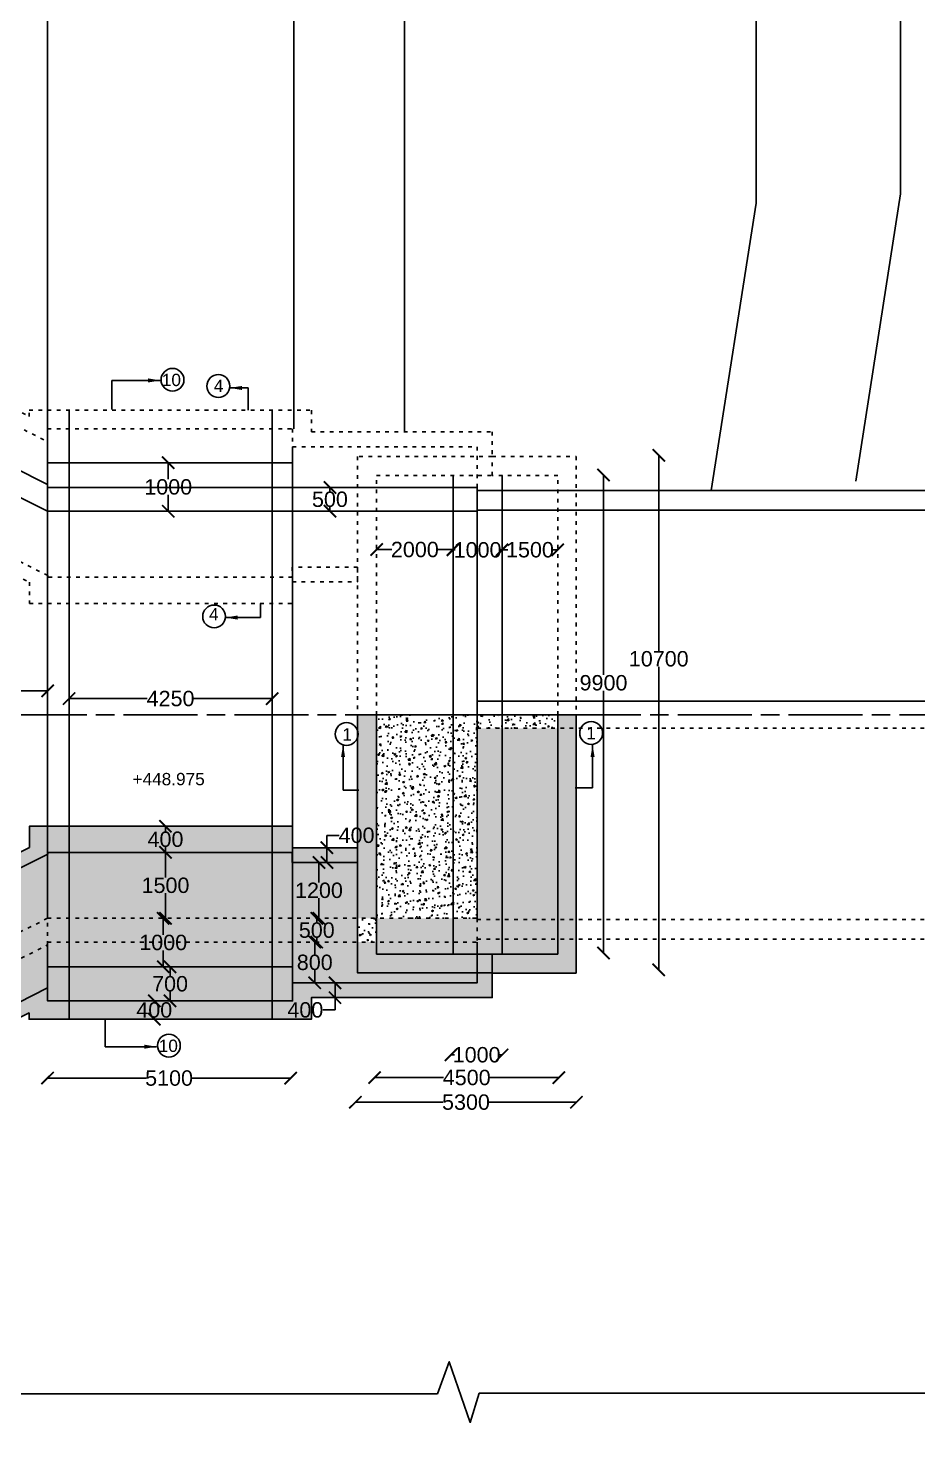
# Model space of a CAD drawing. Header units: millimetres. Extents: x 60706 to 78727, y 12317 to 23622.
# Drawn here: x 63194 to 66084, y 14794 to 19351 of the extents above; entities that cross this region are included whole.
import ezdxf

# ---------------------------------------------------------------- set-up
doc = ezdxf.new("R2010")
doc.units = ezdxf.units.MM
doc.header["$MEASUREMENT"] = 0
doc.linetypes.add('ACAD_ISO03W100', pattern=[30, 12, -18])
doc.linetypes.add('ACAD_ISO08W100', pattern=[36, 24, -3, 6, -3])
doc.layers.add('DRAWING', color=7, linetype='Continuous')
doc.layers.get('0').off()
doc.styles.get("Standard").update_dxf_attribs({"font": 'ARIAL_1.TTF'})
doc.dimstyles.get("Standard").update_dxf_attribs({"dimtxt": 50, "dimasz": 40, "dimexe": 0.18, "dimexo": 0.0625, "dimgap": 0.09, "dimtad": 0, "dimtih": 1, "dimtoh": 1, "dimdec": 0, "dimzin": 0, "dimdsep": 46, "dimtxsty": 'Standard', "dimblk": 'ARCHTICK', "dimcen": 0.05, "dimse1": 1, "dimse2": 1, "dimadec": 0, "dimazin": 0, "dimtfac": 1, "dimtdec": 0, "dimtofl": 0, "dimtmove": 0, "dimatfit": 3, "dimfxl": 0, "dimtolj": 1, "dimtzin": 0, "dimarcsym": 0})
pattern_1 = [(50, (0, 0), (57.380815, -5.02017), [6, -66]), (355, (0, 0), (-11.100107, 60.17537), [4.8, -52.8]), (100.4514, (4.78, -0.42), (46.28075, 55.155163), [5.099215, -56.09137]), (46.1842, (0, 16), (85.379284, -13.24152), [9, -99]), (96.6356, (7.115, 14.9), (74.77302, 77.92943), [7.64882, -84.13704]), (351.1842, (0, 16), (74.77296, 77.92949), [7.2, -79.2]), (21, (8, 12), (47.752564, -32.20951), [6, -66]), (326, (8, 12), (19.465227, 58.012004), [4.8, -52.8]), (71.4514, (11.98, 9.316), (67.21781, 25.80244), [5.099215, -56.09137]), (37.5, (0, 0), (0.9727884, 26.631508), [0, -52.16, 0, -53.6, 0, -53]), (7.5, (0, 0), (21.045563, 31.552937), [0, -30.56, 0, -50.96, 0, -20.2]), (327.5, (-17.84, 0), (42.705795, -1.80439), [0, -20, 0, -62.4, 0, -82.8]), (317.5, (-25.84, 0), (46.654894, 8.008399), [0, -26, 0, -41.44, 0, -58.8])]

# ---------------------------------------------------------------- blocks, each defined once
blk = doc.blocks.new('_ArchTick')
at = {"color": 0, "linetype": 'ByBlock', "const_width": 0.15}
blk.add_lwpolyline([(-0.5, -0.5), (0.5, 0.5)], dxfattribs=at)
blk = doc.blocks.new('*D444')
at = {"layer": 'Defpoints', "color": 0}
for p in [(64567.8, 16019.5), (64733.8, 16013.5), (64733.8, 16013.5)]:
    blk.add_point(p, dxfattribs=at)
at = {"layer": 'DRAWING', "color": 0, "lineweight": -2}
for p, q in [((64567.8, 16013.5), (64578.5, 16013.5)), ((64733.8, 16013.5), (64723.1, 16013.5))]:
    blk.add_line(p, q, dxfattribs=at)
at = {"layer": 'DRAWING', "color": 0, "lineweight": -2, "xscale": 40, "yscale": 40, "zscale": 40, "rotation": 180}
blk.add_blockref('_ArchTick', (64567.8, 16013.5), dxfattribs=at)
at = {"layer": 'DRAWING', "color": 0, "lineweight": -2, "xscale": 40, "yscale": 40, "zscale": 40}
blk.add_blockref('_ArchTick', (64733.8, 16013.5), dxfattribs=at)
at = {"layer": 'DRAWING', "color": 0, "insert": (64650.8, 16013.5), "char_height": 50, "attachment_point": 5}
blk.add_mtext('\\A1;1000', dxfattribs=at)
blk = doc.blocks.new('*D445')
at = {"layer": 'Defpoints', "color": 0}
for p in [(64319.3, 15943.1), (64917.8, 15939.6), (64917.8, 15939.6)]:
    blk.add_point(p, dxfattribs=at)
at = {"layer": 'DRAWING', "color": 0, "lineweight": -2}
for p, q in [((64319.3, 15939.6), (64542.9, 15939.6)), ((64917.8, 15939.6), (64694.2, 15939.6))]:
    blk.add_line(p, q, dxfattribs=at)
at = {"layer": 'DRAWING', "color": 0, "lineweight": -2, "xscale": 40, "yscale": 40, "zscale": 40, "rotation": 180}
blk.add_blockref('_ArchTick', (64319.3, 15939.6), dxfattribs=at)
at = {"layer": 'DRAWING', "color": 0, "lineweight": -2, "xscale": 40, "yscale": 40, "zscale": 40}
blk.add_blockref('_ArchTick', (64917.8, 15939.6), dxfattribs=at)
at = {"layer": 'DRAWING', "color": 0, "insert": (64618.6, 15939.6), "char_height": 50, "attachment_point": 5}
blk.add_mtext('\\A1;4500', dxfattribs=at)
blk = doc.blocks.new('*D446')
at = {"layer": 'Defpoints', "color": 0}
for p in [(64257.2, 15865.6), (64975.1, 15859.6), (64975.1, 15859.6)]:
    blk.add_point(p, dxfattribs=at)
at = {"layer": 'DRAWING', "color": 0, "lineweight": -2}
for p, q in [((64257.2, 15859.6), (64541.5, 15859.6)), ((64975.1, 15859.6), (64690.8, 15859.6))]:
    blk.add_line(p, q, dxfattribs=at)
at = {"layer": 'DRAWING', "color": 0, "lineweight": -2, "xscale": 40, "yscale": 40, "zscale": 40, "rotation": 180}
blk.add_blockref('_ArchTick', (64257.2, 15859.6), dxfattribs=at)
at = {"layer": 'DRAWING', "color": 0, "lineweight": -2, "xscale": 40, "yscale": 40, "zscale": 40}
blk.add_blockref('_ArchTick', (64975.1, 15859.6), dxfattribs=at)
at = {"layer": 'DRAWING', "color": 0, "insert": (64616.2, 15859.6), "char_height": 50, "attachment_point": 5}
blk.add_mtext('\\A1;5300', dxfattribs=at)
blk = doc.blocks.new('*D447')
at = {"layer": 'Defpoints', "color": 0}
for p in [(63257, 15936.2), (64046.5, 15937.8), (64046.5, 15937.8)]:
    blk.add_point(p, dxfattribs=at)
at = {"layer": 'DRAWING', "color": 0, "lineweight": -2}
for p, q in [((63257, 15937.8), (63577.1, 15937.8)), ((64046.5, 15937.8), (63726.4, 15937.8))]:
    blk.add_line(p, q, dxfattribs=at)
at = {"layer": 'DRAWING', "color": 0, "lineweight": -2, "xscale": 40, "yscale": 40, "zscale": 40, "rotation": 180}
blk.add_blockref('_ArchTick', (63257, 15937.8), dxfattribs=at)
at = {"layer": 'DRAWING', "color": 0, "lineweight": -2, "xscale": 40, "yscale": 40, "zscale": 40}
blk.add_blockref('_ArchTick', (64046.5, 15937.8), dxfattribs=at)
at = {"layer": 'DRAWING', "color": 0, "insert": (63651.8, 15937.8), "char_height": 50, "attachment_point": 5}
blk.add_mtext('\\A1;5100', dxfattribs=at)
blk = doc.blocks.new('*D448')
at = {"layer": 'Defpoints', "color": 0}
for p in [(64164.6, 16686.7), (64164.6, 16686.7), (64164.6, 16638.5)]:
    blk.add_point(p, dxfattribs=at)
at = {"layer": 'DRAWING', "color": 0, "lineweight": -2}
for p, q in [((64164.6, 16686.7), (64164.6, 16726.7)), ((64164.6, 16726.7), (64204.6, 16726.7)), ((64164.6, 16638.5), (64164.6, 16686.7))]:
    blk.add_line(p, q, dxfattribs=at)
at = {"layer": 'DRAWING', "color": 0, "lineweight": -2, "xscale": 40, "yscale": 40, "zscale": 40}
for p, rotation in [((64164.6, 16686.7), 90), ((64164.6, 16638.5), 270)]:
    blk.add_blockref('_ArchTick', p, dxfattribs=dict(at, rotation=rotation))
at = {"layer": 'DRAWING', "color": 0, "insert": (64260.9, 16726.7), "char_height": 50, "attachment_point": 5}
blk.add_mtext('\\A1;400', dxfattribs=at)
blk = doc.blocks.new('*D449')
at = {"layer": 'Defpoints', "color": 0}
for p in [(64129.8, 16638.5), (64129.8, 16457.2), (64138.7, 16457.2)]:
    blk.add_point(p, dxfattribs=at)
at = {"layer": 'DRAWING', "color": 0, "lineweight": -2}
for p, q in [((64138.7, 16638.5), (64138.7, 16573.5)), ((64138.7, 16457.2), (64138.7, 16522.2))]:
    blk.add_line(p, q, dxfattribs=at)
at = {"layer": 'DRAWING', "color": 0, "lineweight": -2, "xscale": 40, "yscale": 40, "zscale": 40}
for p, rotation in [((64138.7, 16638.5), 90), ((64138.7, 16457.2), 270)]:
    blk.add_blockref('_ArchTick', p, dxfattribs=dict(at, rotation=rotation))
at = {"layer": 'DRAWING', "color": 0, "insert": (64138.7, 16547.9), "char_height": 50, "attachment_point": 5}
blk.add_mtext('\\A1;1200', dxfattribs=at)
blk = doc.blocks.new('*D450')
at = {"layer": 'Defpoints', "color": 0}
for p in [(64138.7, 16457.2), (64131.5, 16379.9), (64131.5, 16379.9)]:
    blk.add_point(p, dxfattribs=at)
at = {"layer": 'DRAWING', "color": 0, "lineweight": -2}
for p, q in [((64131.5, 16457.2), (64131.5, 16444.2)), ((64131.5, 16379.9), (64131.5, 16392.9))]:
    blk.add_line(p, q, dxfattribs=at)
at = {"layer": 'DRAWING', "color": 0, "lineweight": -2, "xscale": 40, "yscale": 40, "zscale": 40}
for p, rotation in [((64131.5, 16457.2), 90), ((64131.5, 16379.9), 270)]:
    blk.add_blockref('_ArchTick', p, dxfattribs=dict(at, rotation=rotation))
at = {"layer": 'DRAWING', "color": 0, "insert": (64131.5, 16418.6), "char_height": 50, "attachment_point": 5}
blk.add_mtext('\\A1;500', dxfattribs=at)
blk = doc.blocks.new('*D451')
at = {"layer": 'Defpoints', "color": 0}
for p in [(64131.5, 16379.9), (64125, 16247.7), (64125, 16247.7)]:
    blk.add_point(p, dxfattribs=at)
at = {"layer": 'DRAWING', "color": 0, "lineweight": -2}
for p, q in [((64125, 16379.9), (64125, 16339.4)), ((64125, 16247.7), (64125, 16288.2))]:
    blk.add_line(p, q, dxfattribs=at)
at = {"layer": 'DRAWING', "color": 0, "lineweight": -2, "xscale": 40, "yscale": 40, "zscale": 40}
for p, rotation in [((64125, 16379.9), 90), ((64125, 16247.7), 270)]:
    blk.add_blockref('_ArchTick', p, dxfattribs=dict(at, rotation=rotation))
at = {"layer": 'DRAWING', "color": 0, "insert": (64125, 16313.8), "char_height": 50, "attachment_point": 5}
blk.add_mtext('\\A1;800', dxfattribs=at)
blk = doc.blocks.new('*D452')
at = {"layer": 'Defpoints', "color": 0}
for p in [(64190.8, 16247.7), (64190.8, 16199.3), (64190.8, 16199.3)]:
    blk.add_point(p, dxfattribs=at)
at = {"layer": 'DRAWING', "color": 0, "lineweight": -2}
for p, q in [((64190.8, 16247.7), (64190.8, 16199.3)), ((64190.8, 16199.3), (64190.8, 16159.3)), ((64190.8, 16159.3), (64150.8, 16159.3))]:
    blk.add_line(p, q, dxfattribs=at)
at = {"layer": 'DRAWING', "color": 0, "lineweight": -2, "xscale": 40, "yscale": 40, "zscale": 40}
for p, rotation in [((64190.8, 16247.7), 90), ((64190.8, 16199.3), 270)]:
    blk.add_blockref('_ArchTick', p, dxfattribs=dict(at, rotation=rotation))
at = {"layer": 'DRAWING', "color": 0, "insert": (64094.5, 16159.3), "char_height": 50, "attachment_point": 5}
blk.add_mtext('\\A1;400', dxfattribs=at)
blk = doc.blocks.new('*D453')
at = {"layer": 'Defpoints', "color": 0}
for p in [(63640.2, 16756.6), (63640.2, 16671.3), (63640.2, 16671.3)]:
    blk.add_point(p, dxfattribs=at)
at = {"layer": 'DRAWING', "color": 0, "lineweight": -2}
for p, q in [((63640.2, 16756.6), (63640.2, 16739.6)), ((63640.2, 16671.3), (63640.2, 16688.3))]:
    blk.add_line(p, q, dxfattribs=at)
at = {"layer": 'DRAWING', "color": 0, "lineweight": -2, "xscale": 40, "yscale": 40, "zscale": 40}
for p, rotation in [((63640.2, 16756.6), 90), ((63640.2, 16671.3), 270)]:
    blk.add_blockref('_ArchTick', p, dxfattribs=dict(at, rotation=rotation))
at = {"layer": 'DRAWING', "color": 0, "insert": (63640.2, 16713.9), "char_height": 50, "attachment_point": 5}
blk.add_mtext('\\A1;400', dxfattribs=at)
blk = doc.blocks.new('*D454')
at = {"layer": 'Defpoints', "color": 0}
for p in [(63640.2, 16671.3), (63640.2, 16457.2), (63640.2, 16457.2)]:
    blk.add_point(p, dxfattribs=at)
at = {"layer": 'DRAWING', "color": 0, "lineweight": -2}
for p, q in [((63640.2, 16671.3), (63640.2, 16589.9)), ((63640.2, 16457.2), (63640.2, 16538.6))]:
    blk.add_line(p, q, dxfattribs=at)
at = {"layer": 'DRAWING', "color": 0, "lineweight": -2, "xscale": 40, "yscale": 40, "zscale": 40}
for p, rotation in [((63640.2, 16671.3), 90), ((63640.2, 16457.2), 270)]:
    blk.add_blockref('_ArchTick', p, dxfattribs=dict(at, rotation=rotation))
at = {"layer": 'DRAWING', "color": 0, "insert": (63640.2, 16564.2), "char_height": 50, "attachment_point": 5}
blk.add_mtext('\\A1;1500', dxfattribs=at)
blk = doc.blocks.new('*D455')
at = {"layer": 'Defpoints', "color": 0}
for p in [(63640.2, 16457.2), (63632.8, 16299.6), (63641.4, 16299.6)]:
    blk.add_point(p, dxfattribs=at)
at = {"layer": 'DRAWING', "color": 0, "lineweight": -2}
for p, q in [((63632.8, 16457.2), (63632.8, 16404)), ((63632.8, 16299.6), (63632.8, 16352.8))]:
    blk.add_line(p, q, dxfattribs=at)
at = {"layer": 'DRAWING', "color": 0, "lineweight": -2, "xscale": 40, "yscale": 40, "zscale": 40}
for p, rotation in [((63632.8, 16457.2), 90), ((63632.8, 16299.6), 270)]:
    blk.add_blockref('_ArchTick', p, dxfattribs=dict(at, rotation=rotation))
at = {"layer": 'DRAWING', "color": 0, "insert": (63632.8, 16378.4), "char_height": 50, "attachment_point": 5}
blk.add_mtext('\\A1;1000', dxfattribs=at)
blk = doc.blocks.new('*D456')
at = {"layer": 'Defpoints', "color": 0}
for p in [(63655, 16299.6), (63655, 16188.9), (63655, 16188.9)]:
    blk.add_point(p, dxfattribs=at)
at = {"layer": 'DRAWING', "color": 0, "lineweight": -2}
for p, q in [((63655, 16299.6), (63655, 16269.8)), ((63655, 16188.9), (63655, 16218.6))]:
    blk.add_line(p, q, dxfattribs=at)
at = {"layer": 'DRAWING', "color": 0, "lineweight": -2, "xscale": 40, "yscale": 40, "zscale": 40}
for p, rotation in [((63655, 16299.6), 90), ((63655, 16188.9), 270)]:
    blk.add_blockref('_ArchTick', p, dxfattribs=dict(at, rotation=rotation))
at = {"layer": 'DRAWING', "color": 0, "insert": (63655, 16244.2), "char_height": 50, "attachment_point": 5}
blk.add_mtext('\\A1;700', dxfattribs=at)
blk = doc.blocks.new('*D457')
at = {"layer": 'Defpoints', "color": 0}
for p in [(63655, 16188.9), (63603.7, 16129.3), (63655, 16129.3)]:
    blk.add_point(p, dxfattribs=at)
at = {"layer": 'DRAWING', "color": 0, "lineweight": -2}
for p, q in [((63603.7, 16188.9), (63603.7, 16184.7)), ((63603.7, 16129.3), (63603.7, 16133.4))]:
    blk.add_line(p, q, dxfattribs=at)
at = {"layer": 'DRAWING', "color": 0, "lineweight": -2, "xscale": 40, "yscale": 40, "zscale": 40}
for p, rotation in [((63603.7, 16188.9), 90), ((63603.7, 16129.3), 270)]:
    blk.add_blockref('_ArchTick', p, dxfattribs=dict(at, rotation=rotation))
at = {"layer": 'DRAWING', "color": 0, "insert": (63603.7, 16159.1), "char_height": 50, "attachment_point": 5}
blk.add_mtext('\\A1;400', dxfattribs=at)
blk = doc.blocks.new('*D458')
at = {"layer": 'Defpoints', "color": 0}
for p in [(63327, 17171.2), (63986.5, 17171.2), (63986.5, 17171.2)]:
    blk.add_point(p, dxfattribs=at)
at = {"layer": 'DRAWING', "color": 0, "lineweight": -2}
for p, q in [((63327, 17171.2), (63581.1, 17171.2)), ((63986.5, 17171.2), (63732.4, 17171.2))]:
    blk.add_line(p, q, dxfattribs=at)
at = {"layer": 'DRAWING', "color": 0, "lineweight": -2, "xscale": 40, "yscale": 40, "zscale": 40, "rotation": 180}
blk.add_blockref('_ArchTick', (63327, 17171.2), dxfattribs=at)
at = {"layer": 'DRAWING', "color": 0, "lineweight": -2, "xscale": 40, "yscale": 40, "zscale": 40}
blk.add_blockref('_ArchTick', (63986.5, 17171.2), dxfattribs=at)
at = {"layer": 'DRAWING', "color": 0, "insert": (63656.7, 17171.2), "char_height": 50, "attachment_point": 5}
blk.add_mtext('\\A1;4250', dxfattribs=at)
blk = doc.blocks.new('*D459')
at = {"layer": 'Defpoints', "color": 0}
for p in [(62566, 17191.6), (63257.4, 17196.5), (63257.4, 17191.6)]:
    blk.add_point(p, dxfattribs=at)
at = {"layer": 'DRAWING', "color": 0, "lineweight": -2}
for p, q in [((62566, 17196.5), (62836, 17196.5)), ((63257.4, 17196.5), (62987.4, 17196.5))]:
    blk.add_line(p, q, dxfattribs=at)
at = {"layer": 'DRAWING', "color": 0, "lineweight": -2, "xscale": 40, "yscale": 40, "zscale": 40, "rotation": 180}
blk.add_blockref('_ArchTick', (62566, 17196.5), dxfattribs=at)
at = {"layer": 'DRAWING', "color": 0, "lineweight": -2, "xscale": 40, "yscale": 40, "zscale": 40}
blk.add_blockref('_ArchTick', (63257.4, 17196.5), dxfattribs=at)
at = {"layer": 'DRAWING', "color": 0, "insert": (62911.7, 17196.5), "char_height": 50, "attachment_point": 5}
blk.add_mtext('\\A1;4500', dxfattribs=at)
blk = doc.blocks.new('*D460')
at = {"layer": 'Defpoints', "color": 0}
for p in [(63649.1, 17937.8), (63655, 17937.8), (63653.7, 17780.2)]:
    blk.add_point(p, dxfattribs=at)
at = {"layer": 'DRAWING', "color": 0, "lineweight": -2}
for p, q in [((63649.1, 17937.8), (63649.1, 17884.6)), ((63649.1, 17780.2), (63649.1, 17833.4))]:
    blk.add_line(p, q, dxfattribs=at)
at = {"layer": 'DRAWING', "color": 0, "lineweight": -2, "xscale": 40, "yscale": 40, "zscale": 40}
for p, rotation in [((63649.1, 17937.8), 90), ((63649.1, 17780.2), 270)]:
    blk.add_blockref('_ArchTick', p, dxfattribs=dict(at, rotation=rotation))
at = {"layer": 'DRAWING', "color": 0, "insert": (63649.1, 17859), "char_height": 50, "attachment_point": 5}
blk.add_mtext('\\A1;1000', dxfattribs=at)
blk = doc.blocks.new('*D461')
at = {"layer": 'Defpoints', "color": 0}
for p in [(64174.3, 17857.5), (64174.3, 17857.5), (64174.3, 17780.2)]:
    blk.add_point(p, dxfattribs=at)
at = {"layer": 'DRAWING', "color": 0, "lineweight": -2}
for p, q in [((64174.3, 17857.5), (64174.3, 17844.4)), ((64174.3, 17780.2), (64174.3, 17793.2))]:
    blk.add_line(p, q, dxfattribs=at)
at = {"layer": 'DRAWING', "color": 0, "lineweight": -2, "xscale": 40, "yscale": 40, "zscale": 40}
for p, rotation in [((64174.3, 17857.5), 90), ((64174.3, 17780.2), 270)]:
    blk.add_blockref('_ArchTick', p, dxfattribs=dict(at, rotation=rotation))
at = {"layer": 'DRAWING', "color": 0, "insert": (64174.3, 17818.8), "char_height": 50, "attachment_point": 5}
blk.add_mtext('\\A1;500', dxfattribs=at)
blk = doc.blocks.new('*D462')
at = {"layer": 'Defpoints', "color": 0}
for p in [(64326, 17640.3), (64574.1, 17655.5), (64574.1, 17640.3)]:
    blk.add_point(p, dxfattribs=at)
at = {"layer": 'DRAWING', "color": 0, "lineweight": -2}
for p, q in [((64326, 17655.5), (64375, 17655.5)), ((64574.1, 17655.5), (64525.2, 17655.5))]:
    blk.add_line(p, q, dxfattribs=at)
at = {"layer": 'DRAWING', "color": 0, "lineweight": -2, "xscale": 40, "yscale": 40, "zscale": 40, "rotation": 180}
blk.add_blockref('_ArchTick', (64326, 17655.5), dxfattribs=at)
at = {"layer": 'DRAWING', "color": 0, "lineweight": -2, "xscale": 40, "yscale": 40, "zscale": 40}
blk.add_blockref('_ArchTick', (64574.1, 17655.5), dxfattribs=at)
at = {"layer": 'DRAWING', "color": 0, "insert": (64450.1, 17655.5), "char_height": 50, "attachment_point": 5}
blk.add_mtext('\\A1;2000', dxfattribs=at)
blk = doc.blocks.new('*D463')
at = {"layer": 'Defpoints', "color": 0}
for p in [(64574.1, 17655.5), (64733.6, 17654.4), (64733.6, 17648.5)]:
    blk.add_point(p, dxfattribs=at)
at = {"layer": 'DRAWING', "color": 0, "lineweight": -2}
for p, q in [((64574.1, 17654.4), (64581.6, 17654.4)), ((64733.6, 17654.4), (64726.2, 17654.4))]:
    blk.add_line(p, q, dxfattribs=at)
at = {"layer": 'DRAWING', "color": 0, "lineweight": -2, "xscale": 40, "yscale": 40, "zscale": 40, "rotation": 180}
blk.add_blockref('_ArchTick', (64574.1, 17654.4), dxfattribs=at)
at = {"layer": 'DRAWING', "color": 0, "lineweight": -2, "xscale": 40, "yscale": 40, "zscale": 40}
blk.add_blockref('_ArchTick', (64733.6, 17654.4), dxfattribs=at)
at = {"layer": 'DRAWING', "color": 0, "insert": (64653.9, 17654.4), "char_height": 50, "attachment_point": 5}
blk.add_mtext('\\A1;1000', dxfattribs=at)
blk = doc.blocks.new('*D464')
at = {"layer": 'Defpoints', "color": 0}
for p in [(64733.6, 17654.4), (64914.4, 17654.8), (64914.4, 17646.1)]:
    blk.add_point(p, dxfattribs=at)
at = {"layer": 'DRAWING', "color": 0, "lineweight": -2}
for p, q in [((64733.6, 17654.8), (64751.7, 17654.8)), ((64914.4, 17654.8), (64896.3, 17654.8))]:
    blk.add_line(p, q, dxfattribs=at)
at = {"layer": 'DRAWING', "color": 0, "lineweight": -2, "xscale": 40, "yscale": 40, "zscale": 40, "rotation": 180}
blk.add_blockref('_ArchTick', (64733.6, 17654.8), dxfattribs=at)
at = {"layer": 'DRAWING', "color": 0, "lineweight": -2, "xscale": 40, "yscale": 40, "zscale": 40}
blk.add_blockref('_ArchTick', (64914.4, 17654.8), dxfattribs=at)
at = {"layer": 'DRAWING', "color": 0, "insert": (64824, 17654.8), "char_height": 50, "attachment_point": 5}
blk.add_mtext('\\A1;1500', dxfattribs=at)
blk = doc.blocks.new('*D465')
at = {"layer": 'Defpoints', "color": 0}
for p in [(65057.5, 17897.5), (65059.8, 16344.1), (65062.9, 16344.1)]:
    blk.add_point(p, dxfattribs=at)
at = {"layer": 'DRAWING', "color": 0, "lineweight": -2}
for p, q in [((65062.9, 17897.5), (65062.9, 17248)), ((65062.9, 16344.1), (65062.9, 17196.8))]:
    blk.add_line(p, q, dxfattribs=at)
at = {"layer": 'DRAWING', "color": 0, "lineweight": -2, "xscale": 40, "yscale": 40, "zscale": 40}
for p, rotation in [((65062.9, 17897.5), 90), ((65062.9, 16344.1), 270)]:
    blk.add_blockref('_ArchTick', p, dxfattribs=dict(at, rotation=rotation))
at = {"layer": 'DRAWING', "color": 0, "insert": (65062.9, 17222.4), "char_height": 50, "attachment_point": 5}
blk.add_mtext('\\A1;9900', dxfattribs=at)
blk = doc.blocks.new('*D466')
at = {"layer": 'Defpoints', "color": 0}
for p in [(65238.7, 17961.8), (65242.3, 16289.6), (65245.2, 16289.6)]:
    blk.add_point(p, dxfattribs=at)
at = {"layer": 'DRAWING', "color": 0, "lineweight": -2}
for p, q in [((65242.3, 17961.8), (65242.3, 17326)), ((65242.3, 16289.6), (65242.3, 17274.8))]:
    blk.add_line(p, q, dxfattribs=at)
at = {"layer": 'DRAWING', "color": 0, "lineweight": -2, "xscale": 40, "yscale": 40, "zscale": 40}
for p, rotation in [((65242.3, 17961.8), 90), ((65242.3, 16289.6), 270)]:
    blk.add_blockref('_ArchTick', p, dxfattribs=dict(at, rotation=rotation))
at = {"layer": 'DRAWING', "color": 0, "insert": (65242.3, 17300.4), "char_height": 50, "attachment_point": 5}
blk.add_mtext('\\A1;10700', dxfattribs=at)

msp = doc.modelspace()

# ---------------------------------------------------------------- hatches: boundary and pattern name
at = {"layer": 'DRAWING'}
h = msp.add_hatch(dxfattribs=at)
h.set_pattern_fill('AR-CONC', color=256, scale=8, style=0)
h.set_pattern_definition(pattern_1)
h.paths.add_polyline_path([(63257.4, 16665.9), (63257.4, 16756.6), (63198, 16756.6), (63198, 16687.6), (62566, 16374.3), (62566, 16318.2)])
h.paths.add_polyline_path([(62566, 16374.3), (62506.4, 16344.8), (62394.6, 16344.8), (62394.6, 16293.9), (62517.8, 16293.9), (62566, 16318.2)], flags=17)
h.paths.add_polyline_path([(62394.6, 16344.8), (62158.8, 16344.8), (62158.8, 15591.3), (62639.1, 15591.3), (62639.1, 15866.8), (63197.4, 16149.5), (63197.4, 16129.3), (63327, 16129.3), (63327, 16188.9), (63257, 16188.9), (63257, 16231.2), (62592.9, 15892.4), (62592.9, 15642.3), (62206.2, 15642.3), (62206.2, 16293.9), (62394.6, 16293.9)])
h.paths.add_polyline_path([(62566, 16318.2), (62517.8, 16293.9), (62394.6, 16293.9), (62394.6, 16113.4), (62566, 16113.4)], flags=17)
h.paths.add_polyline_path([(62394.6, 16293.9), (62206.2, 16293.9), (62206.2, 15642.3), (62394.1, 15642.3), (62394.6, 16113.4)], flags=17)
h.paths.add_polyline_path([(63257.4, 16370.5), (63257.4, 16457.2), (62566, 16113.4), (62394.6, 16113.4), (62394.1, 15642.3), (62470.3, 15642.3), (62470.3, 16030.3), (62582.3, 16030.3)])
h.paths.add_polyline_path([(63327, 16671.3), (63257.9, 16671.3), (63257.9, 16666.2), (63257.4, 16665.9), (63257.4, 16457.2), (63327, 16457.2)])
h.paths.add_polyline_path([(63327, 16756.6), (63257.4, 16756.6), (63257.4, 16671.3), (63327, 16671.3)])
h.paths.add_polyline_path([(63986.5, 16756.6), (63327, 16756.6), (63327, 16671.3), (63986.5, 16671.3)])
h.paths.add_polyline_path([(63986.5, 16671.3), (63327, 16671.3), (63327, 16457.2), (63986.5, 16457.2)])
h.paths.add_polyline_path([(64052.3, 16756.6), (63986.5, 16756.6), (63986.5, 16671.3), (64052.3, 16671.3)])
h.paths.add_polyline_path([(64264.3, 16686.7), (64052.3, 16686.7), (64052.3, 16638.5), (64264.3, 16638.5)])
h.paths.add_polyline_path([(64264.3, 16638.5), (64052.9, 16638.5), (64052.9, 16457.2), (64264.3, 16457.2)])
h.paths.add_polyline_path([(64264.3, 16457.2), (64052.9, 16457.2), (64052.9, 16379.9), (64264.3, 16379.9)])
h.paths.add_polyline_path([(64052.9, 16457.2), (63986.5, 16457.2), (63986.5, 16379.9), (64052.9, 16379.9)])
h.paths.add_polyline_path([(63986.5, 16457.2), (63327, 16457.2), (63327, 16379.9), (63986.5, 16379.9)])
h.paths.add_polyline_path([(63327, 16379.9), (63257.4, 16379.9), (63257.4, 16370.5), (63257.2, 16299.6), (63327, 16299.6)])
h.paths.add_polyline_path([(63327, 16299.6), (63257.2, 16299.6), (63257, 16231.2), (63257, 16188.9), (63327, 16188.9)])
h.paths.add_polyline_path([(63986.5, 16188.9), (63327, 16188.9), (63327, 16129.3), (63986.5, 16129.3)])
h.paths.add_polyline_path([(63986.5, 16299.6), (63327, 16299.6), (63327, 16188.9), (63986.5, 16188.9)])
h.paths.add_polyline_path([(63986.5, 16379.9), (63327, 16379.9), (63327, 16299.6), (63986.5, 16299.6)])
h.paths.add_polyline_path([(64052.9, 16379.9), (63986.5, 16379.9), (63986.5, 16299.6), (64052.9, 16299.6)])
h.paths.add_polyline_path([(64052.9, 16299.6), (63986.5, 16299.6), (63986.5, 16188.9), (64052.9, 16188.9), (64052.9, 16247.7)])
h.paths.add_polyline_path([(64114, 16199.3), (64701.4, 16199.3), (64701.4, 16279.6), (64652.8, 16279.6), (64652.8, 16247.7), (64052.9, 16247.7), (64052.9, 16188.9), (63986.5, 16188.9), (63986.5, 16129.3), (64114, 16129.3)])
h.paths.add_polyline_path([(64652.8, 16341.1), (64326, 16341.1), (64326, 16379.9), (64264.3, 16379.9), (64264.3, 16279.6), (64652.8, 16279.6)])
h.paths.add_polyline_path([(64973.7, 16389.7), (64914.4, 16389.7), (64914.4, 16341.1), (64701.4, 16341.1), (64701.4, 16279.3), (64973.7, 16279.3)])
h.paths.add_polyline_path([(64701.4, 16341.1), (64652.8, 16341.1), (64652.8, 16279.6), (64701.4, 16279.6)])
h.paths.add_polyline_path([(64733.6, 16389.7), (64652.8, 16389.7), (64652.8, 16379.9), (64652.8, 16369.3), (64652.8, 16341.1), (64701.4, 16341.1), (64733.6, 16341.1)])
h.paths.add_polyline_path([(64914.4, 16389.7), (64733.6, 16389.7), (64733.6, 16341.1), (64914.4, 16341.1)], flags=17)
h.paths.add_polyline_path([(64574.1, 16379.9), (64326, 16379.9), (64326, 16341.1), (64574.1, 16341.1)])
h.paths.add_polyline_path([(64652.8, 16369.3), (64652.8, 16379.9), (64574.1, 16379.9), (64574.1, 16341.1), (64652.8, 16341.1)])
h.paths.add_polyline_path([(64574.1, 16457.2), (64326, 16457.2), (64326, 16379.9), (64574.1, 16379.9)])
h.paths.add_polyline_path([(64652.8, 16457.2), (64574.1, 16457.2), (64574.1, 16379.9), (64652.8, 16379.9)])
h.paths.add_polyline_path([(64733.6, 16453.4), (64652.8, 16453.4), (64652.8, 16389.7), (64733.6, 16389.7)])
h.paths.add_polyline_path([(64914.4, 16453.4), (64733.6, 16453.4), (64733.6, 16389.7), (64914.4, 16389.7)])
h.paths.add_polyline_path([(64973.7, 16453.4), (64914.4, 16453.4), (64914.4, 16389.7), (64973.7, 16389.7)])
h.paths.add_polyline_path([(64973.7, 17074.8), (64914.4, 17074.8), (64914.4, 16453.4), (64973.7, 16453.4)])
h.paths.add_polyline_path([(64914.4, 17074.8), (64733.6, 17074.8), (64733.6, 16453.4), (64914.4, 16453.4)])
h.paths.add_polyline_path([(64733.6, 17074.8), (64652.8, 17074.8), (64652.8, 16457.2), (64652.8, 16453.4), (64733.6, 16453.4)])
h.paths.add_polyline_path([(64326, 17118.7), (64264.3, 17118.7), (64264.3, 16638.5), (64264.3, 16457.2), (64326, 16457.2)])
h.paths.add_polyline_path([(64973.7, 17118.7), (64914.4, 17118.7), (64914.4, 17074.8), (64973.7, 17074.8)])
h = msp.add_hatch(dxfattribs=at)
h.set_pattern_fill('AR-CONC', color=256, scale=8, style=0)
h.set_pattern_definition(pattern_1)
h.paths.add_polyline_path([(64574.1, 17118.7), (64326, 17118.7), (64326, 16457.2), (64574.1, 16457.2)])
h.paths.add_polyline_path([(64652.8, 17118.7), (64574.1, 17118.7), (64574.1, 16457.2), (64652.8, 16457.2)])
h.paths.add_polyline_path([(64914.4, 17118.7), (64733.6, 17118.7), (64733.6, 17074.8), (64914.4, 17074.8)])
h.paths.add_polyline_path([(64733.6, 17118.7), (64652.8, 17118.7), (64652.8, 17074.8), (64733.6, 17074.8)])
h.paths.add_polyline_path([(64326, 16457.2), (64264.3, 16457.2), (64264.3, 16379.9), (64326, 16379.9)])
h = msp.add_hatch(dxfattribs=at)
h.set_pattern_fill('AR-CONC', color=256, scale=8, style=0)
h.set_pattern_definition(pattern_1)
h.paths.add_polyline_path([(64052.9, 16638.5), (64052, 16638.5), (64052, 16671.3), (63986.5, 16671.3), (63986.5, 16457.2), (64052.9, 16457.2)])
h.paths.add_polyline_path([(64264.3, 16379.9), (64052.9, 16379.9), (64052.9, 16247.7), (64652.8, 16247.7), (64652.8, 16279.6), (64264.3, 16279.6)])
h.paths.add_polyline_path([(63257.4, 16457.2), (63257.4, 16665.9), (62566, 16318.2), (62566, 16113.4)])
h.paths.add_polyline_path([(63257, 16231.2), (63257.4, 16370.5), (62582.3, 16030.3), (62470.3, 16030.3), (62470.3, 15642.3), (62592.9, 15642.3), (62592.9, 15892.4)])
h.paths.add_polyline_path([(63327, 16457.2), (63257.4, 16457.2), (63257.4, 16379.9), (63327, 16379.9)])

# ---------------------------------------------------------------- linework, layer by layer
for points in [[(63257.4, 17866.9), (63257.4, 19517), (63402.2, 20558.4)], [(64416.8, 20437.2), (64416.8, 18038.1)], [(65882, 17878.4), (66027.6, 18812.2), (66028.5, 20435.7)], [(65412.8, 17847.7), (65558.4, 18781.5), (65559.3, 20405)], [(63257.4, 19517), (64056.9, 19517), (64056.9, 18048.5)], [(62470.3, 18595.1), (62470.3, 18207.1), (62582.3, 18207.1), (63257.4, 17866.9), (63257.4, 17780.2), (62566, 18124)], [(63327, 18108.1), (63327, 17118.7)], [(63986.5, 17118.7), (63986.5, 18108.1)], [(64052.9, 17989.7), (64052.9, 17598.9)], [(63257.4, 17937.8), (64052.7, 17937.8)], [(63257.4, 17857.5), (64652.8, 17857.5), (64652.8, 17868.1)], [(64574.1, 17896.3), (64574.1, 17118.7)], [(64733.6, 17896.3), (64733.6, 17118.7)], [(63257.4, 17780.2), (64652.8, 17780.2), (64652.8, 17857.5)], [(64652.8, 17847.7), (70686.8, 17847.7)], [(63257.4, 17780.2), (63257.4, 17118.7)], [(64652.8, 17783.9), (70686.8, 17783.9)], [(64652.8, 17780.2), (64652.8, 17118.7)], [(64052.3, 17480.8), (64052.3, 17609.5)], [(64052.3, 17480.8), (64052.3, 17118.7)], [(64652.8, 17162.6), (70686.8, 17162.6)], [(74381.8, 14904.6), (70119.1, 14904.6), (70079.1, 14795.1), (70002.7, 15036.2), (69952.4, 14900.9), (67261.5, 14900.9), (67221.3, 14794.4), (67207.3, 15043.4), (67165.5, 14913.5), (64659.3, 14913.5), (64630.1, 14819.1), (64562.1, 15016.2), (64523.2, 14912.3), (61129.4, 14912.3), (61129.4, 17118.7)], [(62158.8, 15591.3), (62639.1, 15591.3), (62639.1, 15866.8), (63197.4, 16149.5), (63197.4, 16129.3), (64114, 16129.3), (64114, 16199.3), (64701.4, 16199.3), (64701.4, 16279.3), (64973.7, 16279.3), (64973.7, 17118.7), (64914.4, 17118.7), (64914.4, 16341.1), (64701.4, 16341.1), (64701.4, 16279.6), (64264.3, 16279.6), (64264.3, 16638.5), (64264.3, 17118.7), (64326, 17118.7), (64326, 16341.1), (64701.4, 16341.1)], [(63257.4, 16457.2), (63257.4, 17118.7)], [(63327, 16129.3), (63327, 17118.7)], [(63986.5, 17118.7), (63986.5, 16129.3)], [(64052.3, 16756.6), (64052.3, 17118.7)], [(64264.3, 17118.7), (64973.7, 17118.7)], [(64574.1, 16341.1), (64574.1, 17118.7)], [(64652.8, 16457.2), (64652.8, 17118.7)], [(64733.6, 16341.1), (64733.6, 17118.7)], [(62158.8, 15591.3), (62158.8, 16344.8), (62506.4, 16344.8), (63198, 16687.6), (63198, 16756.6), (64052.3, 16756.6), (64052.3, 16686.7), (64264.3, 16686.7), (64264.3, 16638.5), (64052, 16638.5), (64052, 16671.3), (63257.9, 16671.3), (63257.9, 16666.2), (62517.8, 16293.9), (62206.2, 16293.9), (62206.2, 15642.3), (62592.9, 15642.3), (62592.9, 15892.4), (63257, 16231.2), (63257, 16188.9), (64052.9, 16188.9), (64052.9, 16247.7), (64652.8, 16247.7), (64652.8, 16369.3)], [(64052.3, 16756.6), (64052.3, 16627.8)], [(64052.9, 16247.7), (64052.9, 16638.5)], [(63257.4, 16370.5), (63257, 16231.2)], [(63257.4, 16299.6), (64052.7, 16299.6)]]:
    msp.add_lwpolyline(points, dxfattribs=at)
at = {"layer": 'DRAWING', "linetype": 'ACAD_ISO03W100'}
for points in [[(62158.8, 18646.1), (62158.8, 17892.6), (62506.4, 17892.6), (63198, 17549.8), (63198, 17480.8), (64052.3, 17480.8), (64052.3, 17550.7), (64264.3, 17550.7), (64264.3, 17598.9), (64052, 17598.9), (64052, 17566.1), (63257.9, 17566.1), (63257.9, 17571.2), (62517.8, 17943.4), (62206.2, 17943.4), (62206.2, 18595.1), (62592.9, 18595.1), (62592.9, 18345), (63257, 18006.1), (63257, 18048.5), (64052.9, 18048.5), (64052.9, 17989.7), (64652.8, 17989.7), (64652.8, 17868.1)], [(62158.8, 18646.1), (62639.1, 18646.1), (62639.1, 18370.6), (63197.4, 18087.9), (63197.4, 18108.1), (64114, 18108.1), (64114, 18038.1), (64701.4, 18038.1), (64701.4, 17958.1), (64973.7, 17958.1), (64973.7, 17118.7), (64914.4, 17118.7), (64914.4, 17896.3), (64701.4, 17896.3), (64701.4, 17957.8), (64264.3, 17957.8), (64264.3, 17598.9), (64264.3, 17118.7), (64326, 17118.7), (64326, 17896.3), (64701.4, 17896.3)], [(64652.8, 17074.8), (70686.8, 17074.8)], [(62470.3, 15642.3), (62470.3, 16030.3), (62582.3, 16030.3), (63257.4, 16370.5), (63257.4, 16457.2), (62566, 16113.4)], [(63257.4, 16457.2), (64652.8, 16457.2), (64652.8, 16379.9)], [(64652.8, 16453.4), (70686.8, 16453.4)], [(63257.4, 16379.9), (64652.8, 16379.9), (64652.8, 16369.3)], [(64652.8, 16389.7), (70686.8, 16389.7)]]:
    msp.add_lwpolyline(points, dxfattribs=at)
at = {"layer": 'DRAWING'}
for centre in [(63662.9, 18207.3), (63812, 18187), (63798.2, 17438.2), (64228.4, 17056), (65022.8, 17059.4), (63651.3, 16043.5)]:
    msp.add_circle(centre, 37.1, dxfattribs=at)

# ---------------------------------------------------------------- texts
for s, p in [('10', (63628.3, 18186.9)), ('4', (63797.2, 18167.7)), ('4', (63781.6, 17425.5)), ('1', (64214.6, 17034.8)), ('1', (65007, 17039)), ('+448.975', (63533.1, 16889.7)), ('10', (63618.3, 16022.9))]:
    msp.add_text(s, height=40, dxfattribs=at).set_placement(p)

# ---------------------------------------------------------------- dimensions: what is measured, and where the dimension line sits
for base, p1, p2, text, picture, middle in [((63649.1, 17937.8), (63653.7, 17780.2), (63655, 17937.8), '1000', '*D460', (63649.1, 17859)), ((64174.3, 17857.5), (64174.3, 17780.2), (64174.3, 17857.5), '500', '*D461', (64174.3, 17818.8)), ((63640.2, 16671.3), (63640.2, 16756.6), (63640.2, 16671.3), '400', '*D453', (63640.2, 16713.9)), ((64164.6, 16686.7), (64164.6, 16638.5), (64164.6, 16686.7), '400', '*D448', (64260.9, 16726.7)), ((63640.2, 16457.2), (63640.2, 16671.3), (63640.2, 16457.2), '1500', '*D454', (63640.2, 16564.2)), ((64138.7, 16457.2), (64129.8, 16638.5), (64129.8, 16457.2), '1200', '*D449', (64138.7, 16547.9)), ((63632.8, 16299.6), (63640.2, 16457.2), (63641.4, 16299.6), '1000', '*D455', (63632.8, 16378.4)), ((64131.5, 16379.9), (64138.7, 16457.2), (64131.5, 16379.9), '500', '*D450', (64131.5, 16418.6)), ((64125, 16247.7), (64131.5, 16379.9), (64125, 16247.7), '800', '*D451', (64125, 16313.8)), ((63655, 16188.9), (63655, 16299.6), (63655, 16188.9), '700', '*D456', (63655, 16244.2)), ((64190.8, 16199.3), (64190.8, 16247.7), (64190.8, 16199.3), '400', '*D452', (64094.5, 16159.3)), ((63603.7, 16129.3), (63655, 16188.9), (63655, 16129.3), '400', '*D457', (63603.7, 16159.1))]:
    dim = msp.add_linear_dim(base=base, p1=p1, p2=p2, angle=90, text=text, dimstyle='Standard', dxfattribs=at)
    dim.commit()
    dim.dimension.update_dxf_attribs({"geometry": picture, "text_midpoint": middle})
for base, p1, p2, text, picture, middle in [((65242.3, 16289.6), (65238.7, 17961.8), (65245.2, 16289.6), '10700', '*D466', (65242.3, 17300.4)), ((65062.9, 16344.1), (65057.5, 17897.5), (65059.8, 16344.1), '9900', '*D465', (65062.9, 17222.4))]:
    dim = msp.add_linear_dim(base=base, p1=p1, p2=p2, angle=90, text=text, dimstyle='Standard', dxfattribs=at)
    dim.commit()
    dim.dimension.update_dxf_attribs({"geometry": picture, "text_midpoint": middle, "dimtype": 160})
for base, p1, p2, text, picture, middle in [((64574.1, 17655.5), (64326, 17640.3), (64574.1, 17640.3), '2000', '*D462', (64450.1, 17655.5)), ((64733.6, 17654.4), (64574.1, 17655.5), (64733.6, 17648.5), '1000', '*D463', (64653.9, 17654.4)), ((64914.4, 17654.8), (64733.6, 17654.4), (64914.4, 17646.1), '1500', '*D464', (64824, 17654.8)), ((63257.4, 17196.5), (62566, 17191.6), (63257.4, 17191.6), '4500', '*D459', (62911.7, 17196.5)), ((63986.5, 17171.2), (63327, 17171.2), (63986.5, 17171.2), '4250', '*D458', (63656.7, 17171.2)), ((64733.8, 16013.5), (64567.8, 16019.5), (64733.8, 16013.5), '1000', '*D444', (64650.8, 16013.5)), ((64046.5, 15937.8), (63257, 15936.2), (64046.5, 15937.8), '5100', '*D447', (63651.8, 15937.8)), ((64917.8, 15939.6), (64319.3, 15943.1), (64917.8, 15939.6), '4500', '*D445', (64618.6, 15939.6)), ((64975.1, 15859.6), (64257.2, 15865.6), (64975.1, 15859.6), '5300', '*D446', (64616.2, 15859.6))]:
    dim = msp.add_linear_dim(base=base, p1=p1, p2=p2, text=text, dimstyle='Standard', dxfattribs=at)
    dim.commit()
    dim.dimension.update_dxf_attribs({"geometry": picture, "text_midpoint": middle})

# ---------------------------------------------------------------- leaders
for points in [[(63623.9, 18205.2), (63465.7, 18205.2), (63465.7, 18111.3)], [(63848.4, 18180.8), (63908.3, 18180.8), (63908.3, 18108.6)], [(63834.1, 17434.6), (63949.3, 17434.6), (63949.3, 17480.5)], [(64217, 17021.1), (64217, 16873.8), (64268, 16873.8)], [(65027.4, 17021.1), (65027.4, 16881.7), (64970.6, 16881.7)], [(63611.4, 16040), (63444.5, 16040), (63444.5, 16130)]]:
    msp.add_leader(points, dimstyle='Standard', override={"dimgap": 0.09, "dimtad": 0}, dxfattribs=at)
at = {"layer": 'DRAWING', "linetype": 'ACAD_ISO08W100', "ltscale": 10}
msp.add_leader([(60984.2, 17345.4), (60984.2, 17118.7), (74264.6, 17118.7)], dimstyle='Standard', override={"dimgap": 0.09, "dimtad": 0}, dxfattribs=at)

doc.saveas('drawing.dxf')
